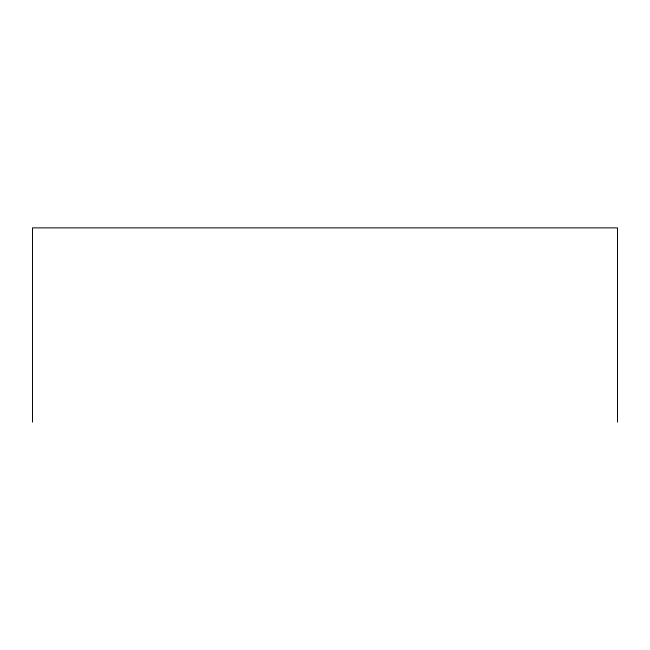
<?xml version="1.0" encoding="UTF-8"?>
<svg xmlns="http://www.w3.org/2000/svg" width="650" height="650" viewBox="0 0 650 650"><rect width="100%" height="100%" fill="white"/><g stroke="black" fill="none" stroke-linecap="round" stroke-linejoin="round"><path stroke-width="0.97" d="M617.5 422.126L617.5 227.874L32.5 227.874L32.5 422.126"/></g></svg>
